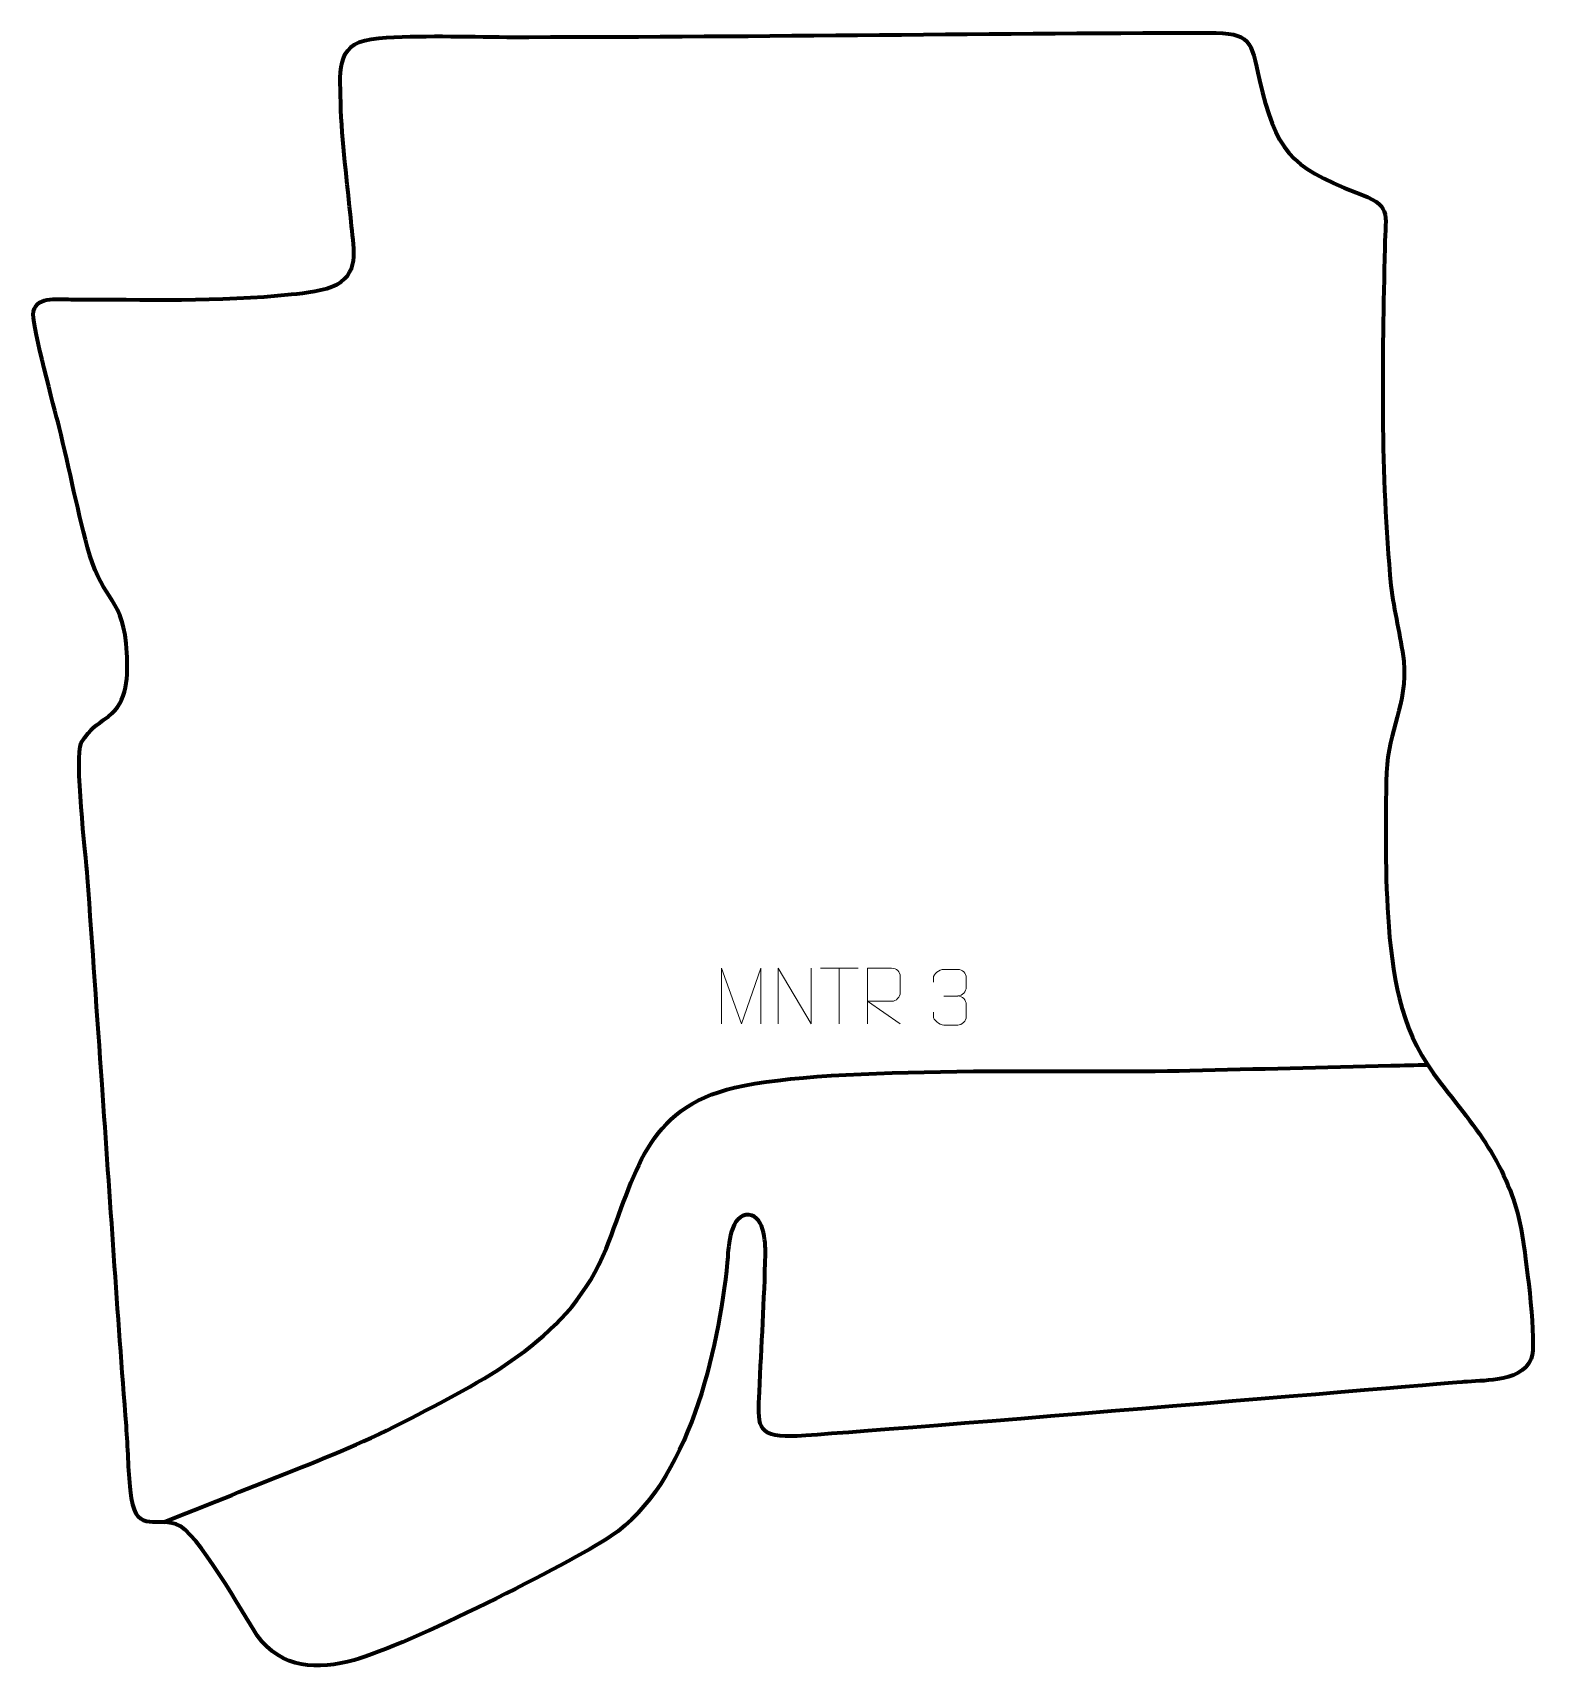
# Model space of a CAD drawing. Header units: millimetres. Extents: x 1080 to 1754, y -57 to 677.
import ezdxf

# ---------------------------------------------------------------- set-up
doc = ezdxf.new("R2010")
doc.units = ezdxf.units.MM
doc.header["$MEASUREMENT"] = 0
doc.layers.add('layer 2', color=7, linetype='Continuous')
doc.layers.add('layer 3', color=7, linetype='Continuous')

msp = doc.modelspace()

# ---------------------------------------------------------------- linework, layer by layer
at = {"layer": 'layer 2', "color": 142, "lineweight": 158}
msp.add_open_spline([(1138.2856, 9.6459), (1156.4222, 16.8806), (1174.5587, 24.1154), (1192.6953, 31.35), (1192.6953, 31.35), (1212.9068, 39.3662), (1229.668, 45.9878), (1249.0835, 56.1789), (1249.0835, 56.1789), (1284.7558, 74.89), (1320.7635, 92.6498), (1336.6975, 132.2283), (1336.6975, 132.2283), (1350.0595, 165.4184), (1353.9555, 195.0071), (1394.5067, 204.5116), (1394.5067, 204.5116), (1438.2661, 214.7681), (1548.0879, 210.9164), (1598.462, 212.1467), (1598.462, 212.1467), (1628.4602, 212.8793), (1658.4585, 213.6119), (1688.4567, 214.3445), (1688.4567, 214.3445), (1693.9563, 214.4789), (1699.456, 214.6132), (1704.9557, 214.7474)], degree=3, knots=[0, 0, 0, 0, 0.125, 0.125, 0.125, 0.125, 0.25, 0.25, 0.25, 0.25, 0.375, 0.375, 0.375, 0.375, 0.5, 0.5, 0.5, 0.5, 0.625, 0.625, 0.625, 0.625, 0.75, 0.75, 0.75, 0.75, 1, 1, 1, 1], dxfattribs=at)
at = {"layer": 'layer 3', "color": 242, "lineweight": 158}
msp.add_open_spline([(1721.324, 72.537), (1725.4606, 72.8648), (1731.0425, 72.9415), (1736.3308, 73.7978), (1736.3308, 73.7978), (1743.0104, 74.8794), (1749.2218, 77.2067), (1751.4599, 82.8632), (1751.4599, 82.8632), (1754.1577, 89.681), (1749.2185, 126.0418), (1747.9035, 135.326), (1747.9035, 135.326), (1743.2594, 166.4796), (1729.7052, 182.4858), (1710.6326, 206.7871), (1710.6326, 206.7871), (1693.765, 228.1949), (1689.7397, 250.2689), (1687.5554, 276.7465), (1687.5554, 276.7465), (1685.883, 298.4181), (1686.0902, 323.9299), (1686.5921, 345.7662), (1686.5921, 345.7662), (1687.313, 365.1972), (1696.1257, 375.9431), (1694.3036, 395.7121), (1694.3036, 395.7121), (1692.8278, 406.9676), (1689.9426, 417.9923), (1688.5484, 429.6275), (1688.5484, 429.6275), (1683.7452, 480.1856), (1684.6416, 530.2508), (1685.7798, 580.9166), (1685.7798, 580.9166), (1686.1321, 597.4226), (1689.1292, 599.6714), (1672.9187, 605.7858), (1672.9187, 605.7858), (1643.0449, 617.0541), (1637.0045, 625.0603), (1629.585, 656.0988), (1629.585, 656.0988), (1625.5648, 674.3678), (1626.1573, 677.1118), (1606.7861, 677.3503), (1606.7861, 677.3503), (1501.9266, 677.1481), (1397.0756, 675.3852), (1292.2163, 675.4408), (1292.2163, 675.4408), (1273.8255, 675.5767), (1252.9796, 676.3026), (1234.8022, 674.9258), (1234.8022, 674.9258), (1215.6447, 673.4746), (1217.3945, 662.1874), (1217.7743, 646.0836), (1217.7743, 646.0836), (1218.1951, 628.2416), (1220.8335, 610.3526), (1222.3983, 592.5683), (1222.3983, 592.5683), (1223.256, 582.0341), (1226.9502, 570.564), (1216.054, 564.516), (1216.054, 564.516), (1210.7636, 561.8036), (1201.6143, 560.7214), (1195.7234, 560.0913), (1195.7234, 560.0913), (1163.2156, 556.7049), (1129.593, 557.8088), (1096.8967, 557.8319), (1096.8967, 557.8319), (1090.3519, 557.8365), (1080.2411, 559.544), (1079.9229, 550.9928), (1079.9229, 550.9928), (1079.6992, 544.9829), (1089.3626, 509.253), (1091.5096, 500.6428), (1091.5096, 500.6428), (1096.2472, 481.6445), (1099.9769, 461.7078), (1105.2679, 443.0788), (1105.2679, 443.0788), (1111.1678, 423.0319), (1120.6536, 423.668), (1121.9113, 399.353), (1121.9113, 399.353), (1122.4112, 389.6891), (1122.3178, 377.1945), (1113.7102, 370.9146), (1113.7102, 370.9146), (1107.096, 366.0889), (1106.4678, 366.405), (1101.3469, 358.9783), (1101.3469, 358.9783), (1098.445, 352.7136), (1103.4447, 308.7421), (1104.2725, 298.7343), (1104.2725, 298.7343), (1106.4615, 267.7835), (1108.6022, 236.8284), (1110.7797, 205.8766), (1110.7797, 205.8766), (1114.3633, 154.8045), (1117.6868, 103.7117), (1121.6632, 52.6681), (1121.6632, 52.6681), (1122.371, 43.2287), (1122.5621, 33.2804), (1123.5054, 23.9703), (1123.5054, 23.9703), (1125.5558, 3.7346), (1133.677, 12.0218), (1144.0405, 8.7577), (1144.0405, 8.7577), (1153.409, 5.8069), (1173.8655, -31.2455), (1180.346, -41.0827), (1180.346, -41.0827), (1191.2375, -56.1803), (1207.5395, -56.7), (1223.8464, -52.1288), (1223.8464, -52.1288), (1247.8122, -45.4108), (1319.5902, -9.3688), (1338.9164, 3.3464), (1338.9164, 3.3464), (1373.7622, 26.9059), (1387.0218, 86.6214), (1391.0693, 126.0939), (1391.0693, 126.0939), (1391.5249, 132.206), (1391.8748, 145.6787), (1399.2968, 147.4854), (1399.2968, 147.4854), (1407.4697, 148.2871), (1408.2689, 135.434), (1408.162, 129.8659), (1408.162, 129.8659), (1407.7047, 109.2733), (1406.3164, 88.7136), (1405.4872, 68.1301), (1405.4872, 68.1301), (1404.9144, 53.9111), (1403.4881, 47.7906), (1420.1044, 48.1966), (1420.1044, 48.1966), (1436.7207, 48.6025), (1721.324, 72.537), (1721.324, 72.537)], degree=3, knots=[0, 0, 0, 0, 0.025, 0.025, 0.025, 0.025, 0.05, 0.05, 0.05, 0.05, 0.075, 0.075, 0.075, 0.075, 0.1, 0.1, 0.1, 0.1, 0.125, 0.125, 0.125, 0.125, 0.15, 0.15, 0.15, 0.15, 0.175, 0.175, 0.175, 0.175, 0.2, 0.2, 0.2, 0.2, 0.225, 0.225, 0.225, 0.225, 0.25, 0.25, 0.25, 0.25, 0.275, 0.275, 0.275, 0.275, 0.3, 0.3, 0.3, 0.3, 0.325, 0.325, 0.325, 0.325, 0.35, 0.35, 0.35, 0.35, 0.375, 0.375, 0.375, 0.375, 0.4, 0.4, 0.4, 0.4, 0.425, 0.425, 0.425, 0.425, 0.45, 0.45, 0.45, 0.45, 0.475, 0.475, 0.475, 0.475, 0.5, 0.5, 0.5, 0.5, 0.525, 0.525, 0.525, 0.525, 0.55, 0.55, 0.55, 0.55, 0.575, 0.575, 0.575, 0.575, 0.6, 0.6, 0.6, 0.6, 0.625, 0.625, 0.625, 0.625, 0.65, 0.65, 0.65, 0.65, 0.675, 0.675, 0.675, 0.675, 0.7, 0.7, 0.7, 0.7, 0.725, 0.725, 0.725, 0.725, 0.75, 0.75, 0.75, 0.75, 0.775, 0.775, 0.775, 0.775, 0.8, 0.8, 0.8, 0.8, 0.825, 0.825, 0.825, 0.825, 0.85, 0.85, 0.85, 0.85, 0.875, 0.875, 0.875, 0.875, 0.9, 0.9, 0.9, 0.9, 0.925, 0.925, 0.925, 0.925, 0.95, 0.95, 0.95, 0.95, 1, 1, 1, 1], dxfattribs=at)
at = {"layer": 'layer 3', "color": 250, "lineweight": 9}
for points, knots in [([(1388.4432, 233.0689), (1388.4432, 233.0689), (1388.4432, 258.0268), (1388.4432, 258.0268), (1388.4432, 258.0268), (1388.4432, 258.0268), (1397.3683, 233.0689), (1397.3683, 233.0689), (1397.3683, 233.0689), (1397.3683, 233.0689), (1406.1282, 258.0263), (1406.1282, 258.0263), (1406.1282, 258.0263), (1406.1282, 258.0263), (1406.1282, 233.0689), (1406.1282, 233.0689)], [0, 0, 0, 0, 0.2, 0.2, 0.2, 0.2, 0.4, 0.4, 0.4, 0.4, 0.6, 0.6, 0.6, 0.6, 1, 1, 1, 1]), ([(1413.9376, 233.0725), (1413.9376, 233.0725), (1413.9376, 258.026), (1413.9376, 258.026), (1413.9376, 258.026), (1413.9376, 258.026), (1428.5924, 233.0725), (1428.5924, 233.0725), (1428.5924, 233.0725), (1428.5924, 233.0725), (1428.5924, 258.026), (1428.5924, 258.026)], [0, 0, 0, 0, 0.25, 0.25, 0.25, 0.25, 0.5, 0.5, 0.5, 0.5, 1, 1, 1, 1]), ([(1453.9329, 233.0725), (1453.9329, 233.0725), (1453.9329, 258.026), (1453.9329, 258.026), (1453.9329, 258.026), (1457.5277, 258.026), (1461.1232, 258.026), (1464.7184, 258.026), (1464.7184, 258.026), (1467.0437, 257.9883), (1468.601, 256.4983), (1468.5969, 254.1319), (1468.5969, 254.1319), (1468.5965, 252.0964), (1468.5965, 249.037), (1468.5969, 247.001), (1468.5969, 247.001), (1468.5904, 245.1255), (1466.7781, 243.1837), (1464.7686, 243.1646), (1464.7686, 243.1646), (1464.7686, 243.1646), (1453.9329, 243.1646), (1453.9329, 243.1646), (1453.9329, 243.1646), (1453.9329, 243.1646), (1468.5876, 233.0725), (1468.5876, 233.0725)], [0, 0, 0, 0, 0.125, 0.125, 0.125, 0.125, 0.25, 0.25, 0.25, 0.25, 0.375, 0.375, 0.375, 0.375, 0.5, 0.5, 0.5, 0.5, 0.625, 0.625, 0.625, 0.625, 0.75, 0.75, 0.75, 0.75, 1, 1, 1, 1]), ([(1483.4571, 251.7944), (1483.4571, 251.7944), (1483.4571, 253.6516), (1483.4571, 253.6516), (1483.4571, 253.6516), (1483.4428, 255.3935), (1486.1073, 257.5116), (1488.1664, 257.4889), (1488.1664, 257.4889), (1490.2305, 257.4889), (1492.2945, 257.4889), (1494.3582, 257.4889), (1494.3582, 257.4889), (1496.5527, 257.4977), (1498.151, 255.6509), (1498.1954, 253.7388), (1498.1954, 253.7388), (1498.195, 252.3037), (1498.195, 250.8686), (1498.1954, 249.4331), (1498.1954, 249.4331), (1498.1468, 247.7796), (1496.5442, 245.5496), (1494.3459, 245.5596), (1494.3459, 245.5596), (1496.5496, 245.5484), (1498.1576, 243.7452), (1498.2116, 241.6857), (1498.2116, 241.6857), (1498.2112, 239.901), (1498.2112, 238.1163), (1498.2116, 236.3312), (1498.2116, 236.3312), (1498.2217, 234.2698), (1496.1668, 232.5067), (1494.3459, 232.5148), (1494.3459, 232.5148), (1492.2806, 232.5151), (1490.2154, 232.5151), (1488.1498, 232.5148), (1488.1498, 232.5148), (1485.9812, 232.5263), (1483.4502, 234.9265), (1483.4316, 236.3883), (1483.4316, 236.3883), (1483.4316, 236.3883), (1483.4316, 238.2969), (1483.4316, 238.2969)], [0, 0, 0, 0, 0.07692308, 0.07692308, 0.07692308, 0.07692308, 0.15384615, 0.15384615, 0.15384615, 0.15384615, 0.23076923, 0.23076923, 0.23076923, 0.23076923, 0.30769231, 0.30769231, 0.30769231, 0.30769231, 0.38461538, 0.38461538, 0.38461538, 0.38461538, 0.46153846, 0.46153846, 0.46153846, 0.46153846, 0.53846154, 0.53846154, 0.53846154, 0.53846154, 0.61538462, 0.61538462, 0.61538462, 0.61538462, 0.69230769, 0.69230769, 0.69230769, 0.69230769, 0.76923077, 0.76923077, 0.76923077, 0.76923077, 0.84615385, 0.84615385, 0.84615385, 0.84615385, 1, 1, 1, 1])]:
    msp.add_open_spline(points, degree=3, knots=knots, dxfattribs=at)
for points in [[(1432.7714, 258.0025), (1432.7714, 258.0025), (1449.7586, 258.0025), (1449.7586, 258.0025)], [(1441.2652, 233.0725), (1441.2652, 233.0725), (1441.2652, 258.026), (1441.2652, 258.026)], [(1488.1668, 245.5492), (1488.1668, 245.5492), (1494.3632, 245.5492), (1494.3632, 245.5492)]]:
    msp.add_open_spline(points, degree=3, dxfattribs=at)

doc.saveas('drawing.dxf')
